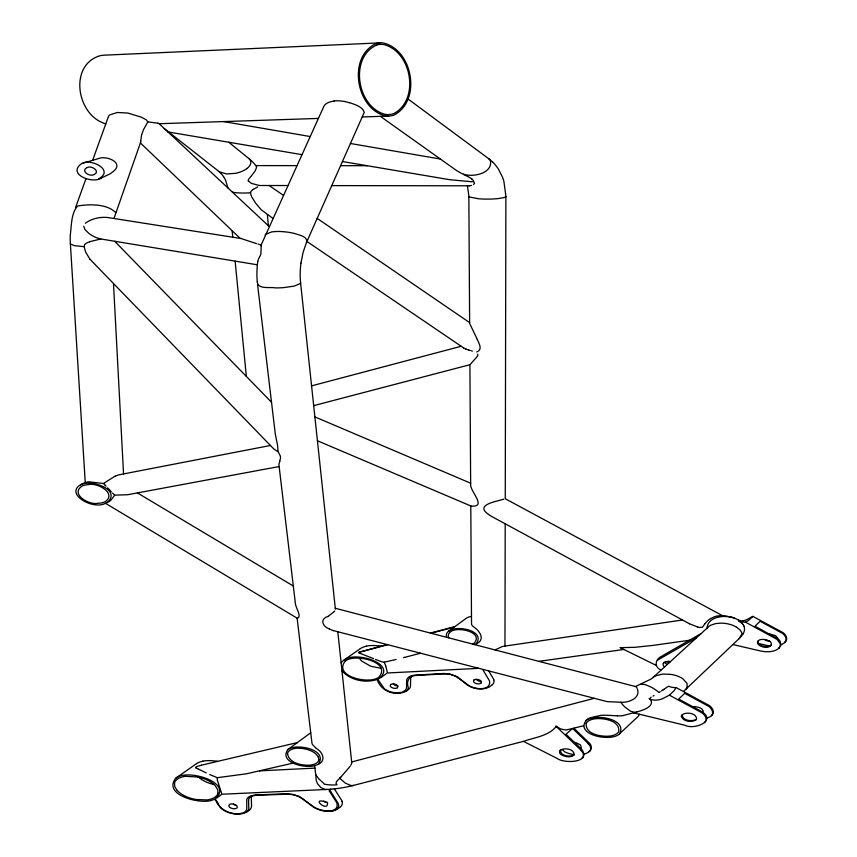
<?xml version="1.0" encoding="UTF-8"?>
<svg xmlns="http://www.w3.org/2000/svg" width="857" height="857" viewBox="0 0 857 857"><rect width="100%" height="100%" fill="white"/><g stroke="black" fill="none" stroke-linecap="round" stroke-linejoin="round"><path stroke-width="1.29" d="M280.528 457.809L280.4 456.535A20.022 11.559 0 0 0 279.907 455.11L278.107 451.725L277.529 445.147M504.966 646.082L505.212 523.798M83.74 226.28L84.95 229.547L88.807 233.35A36.583 21.125 0 0 0 90.435 234.507L91.463 235.15A29.588 17.086 0 0 0 98.341 238.353M261.192 246.527L260.86 254.218A30.445 17.579 0 0 1 260.507 255.15L259.467 257.229M280.518 457.949L279.8 461.162M158.009 123.226L147.822 121.876L146.354 119.884L141.405 117.195L127.811 113.049L117.334 112.503L109.975 114.806A7.895 4.553 0 0 0 108.453 116.509M572.197 728.718L566.006 734.256L581.764 749.414C591.619 763.041 563.842 763.651 557.286 758.488L523.423 741.359M84.211 246.677L85.507 251.829L89.867 259.103M261.203 246.238L261.31 245.263M140.784 141.041L141.512 135.331M140.773 141.116L140.687 142.026A5.217 3.01 0 0 1 140.612 142.326L113.96 218.492M250.63 192.696L250.63 192.771A52.791 30.477 0 0 1 236.843 192.793L236.071 192.696A25.431 14.687 0 0 1 232.418 192.161M741.744 623.093L738.702 620.982A8.57 4.949 0 0 0 743.705 622.139L745.397 622.107L776.999 639.333L780.384 643.971L780.234 646.199L778.884 648.267L781.038 644.914L780.106 641.207L775.66 635.69L769.265 633.837M256.532 167.544L255.086 171.046L251.615 175.61M287.545 753.56C288.884 763.416 302.275 765.74 310.577 765.097A10.37 5.988 0 0 0 318.922 759.891M300.946 263.067L303.078 252.451L306.41 242.67L364.15 112.599A4.253 2.453 0 0 0 364.257 112.203C362.254 106.407 354.83 104.64 349.56 102.615M318.815 759.88L318.408 757.02M257.753 261.353L258.214 259.778M84.275 246.163L84.554 245.231M174.539 783.084L174.689 786.469L177.174 790.55M217.914 793.261L217.796 789.875L215.332 785.762A31.966 18.458 0 0 0 197.828 777.02M115.749 212.675C107.35 203.784 89.728 203.987 77.698 205.98C71.013 213.136 71.581 225.648 70.274 235.172A263.838 152.321 0 0 0 70.381 243.881L85.261 482.705M141.534 135.235L143.451 129.75L147.822 121.876M639.408 714.288L639.108 715.006A12.694 7.327 0 0 1 637.747 716.773L619.6 733.763C611.705 742.269 574.233 735.199 586.413 720.126M279.768 461.259L279.028 463.841A11.902 6.867 0 0 0 278.943 464.912L295.226 602.064C294.958 607.324 302.403 616.462 297.336 618.304L105.475 503.305C92.138 510.933 59.583 491.05 85.85 482.416M75.566 207.523L85.979 178.706M92.62 160.345L108.389 116.691M633.548 712.81L684.861 725.258C694.384 730.239 717.78 720.737 700.822 711.074L678.69 699.076L684.7 693.334L706.704 705.268C710.603 706.671 714.417 712.103 711.824 715.381C715.831 711.739 711.406 706.125 707.443 704.54L676.066 687.539L674.17 690.635A13.23 7.638 0 0 1 673.827 690.978L669.392 695.156L663.082 698.423A11.537 6.663 0 0 1 659.215 699.708L658.444 699.858A10.027 5.795 0 0 1 651.491 699.676L651.106 699.505A6.353 3.674 0 0 1 649.06 698.455M586.199 723.447C585.095 734.417 601.346 736.891 609.681 736.067A12.062 6.963 0 0 0 617.608 733.046A11.184 6.46 0 0 0 618.743 731.428C619.943 720.405 603.542 717.898 595.187 718.766A11.623 6.706 0 0 0 586.07 723.426M682.322 714.738C682.097 720.694 691.706 721.701 696.002 719.623A5.185 2.989 0 0 0 696.42 719.355M334.198 101.083L332.645 101.319A15.822 9.138 0 0 0 332.216 101.405L329.559 102.112A13.733 7.927 0 0 0 328.092 102.69L327.674 102.883A12.566 7.252 0 0 0 325.949 103.911L325.264 104.479A10.638 6.149 0 0 0 323.935 106.204L261.181 244.941M703.201 712.542C703.886 707.614 696.602 706.457 692.852 706.746M258.578 258.932L259.414 257.336M105.486 503.305L108.678 501.774A13.326 7.692 0 0 0 110.896 500.22L114.72 495.142L127.543 494.735A18.351 10.595 0 0 0 128.186 494.628L279.157 466.551M743.18 633.794L739.891 637.887L683.511 691.428M350.834 765.215L351.702 763.319A5.324 3.074 0 0 0 351.766 762.751L337.797 631.748M350.181 766.233L340.893 777.063M705.086 623.617L702.397 627.27L699.323 627.431A11.612 6.706 0 0 1 698.594 627.249L697.448 626.906M771.289 645.235C767.326 647.56 761.477 646.767 758.316 643.436A6.138 3.546 0 0 1 758.017 641.047C754.878 645.235 766.115 649.499 770.314 646.103C775.189 640.629 761.37 637.404 758.252 640.747M334.701 610.945L334.144 611.63M711.503 715.681L711.631 715.563A11.677 6.738 0 0 1 708.118 717.588A12.705 7.338 0 0 1 707.025 717.962L706.95 717.984M251.412 175.835L249.044 178.738A7.767 4.489 0 0 0 248.262 180.923M704.583 722.633C708.514 718.937 704.026 713.388 700.083 711.803L669.392 695.156M781.07 644.71A11.559 6.674 0 0 0 784.294 642.846C788.397 639.697 784.691 633.794 780.631 632.348L760.148 621.271L754.963 626.231L777.428 638.54M340.754 777.213L340.122 777.845M324.139 784.144A27.038 15.608 0 0 0 337.026 784.819C333.898 782.398 338.933 779.559 339.918 778.049M784.616 642.536C789.19 639.247 785.419 633.259 781.263 631.727L752.896 616.376L746.918 619.536A10.595 6.117 0 0 1 745.59 620.125L743.201 620.822M333.694 612.102L328.242 616.279M778.863 648.288C774.107 652.338 766.383 652.284 760.32 650.934L732.917 644.528M619.6 733.763C627.795 718.509 593.772 713.195 585.513 720.941M473.825 680.062C471.661 682.686 478.324 685.107 480.809 683.297M752.896 616.376L749.082 619.975A10.777 6.224 0 0 1 748.129 620.736L745.429 622.107M584.195 754.096L585.277 753.774A10.873 6.278 0 0 0 588.963 751.707C592.294 749.693 591.93 744.958 589.005 742.762L573.954 728.257M738.82 638.904L741.766 634.469A12.941 7.467 0 0 0 741.541 632.262L740.18 630.077L736.602 627.195M701.122 633.548L663.661 655.08A9.963 5.753 0 0 0 662.365 655.991C655.177 658.519 653.655 667.132 661.015 669.928M685.664 689.553A12.641 7.295 0 0 0 687.11 687.528L687.035 683.383L682.847 678.755A23.75 13.712 0 0 0 670.977 674.373L662.74 674.063L655.637 675.819A12.534 7.231 0 0 0 652.948 677.566L708.632 626.703A12.469 7.199 0 0 1 711.235 624.999L715.895 623.542L721.444 623.114A21.586 12.459 0 0 1 736.527 627.228M85.357 223.259C91.667 218.535 100.033 216.735 107.811 217.517L240.731 238.471A4.66 2.689 0 0 1 241.181 238.567L255.868 243.409M652.895 677.608L651.384 678.776A34.987 20.204 0 0 1 650.613 679.28L635.155 686.65M586.542 720.019L587.141 719.537A16.658 9.62 0 0 1 590.216 717.78L600.843 715.359A34.698 20.032 0 0 1 606.874 715.252L613.848 715.649M481.056 683.125C482.994 680.179 476.396 678.294 474.017 679.922M103.708 483.348L114.945 476.224M470.065 364.6L477.253 356.501A11.623 6.717 0 0 0 477.799 354.177M397.562 687.678C399.533 684.807 392.977 682.825 390.717 684.475M390.599 684.561C388.35 687.025 394.916 689.649 397.391 687.807M340.433 806.705C333.619 813.807 320.357 811.986 312.419 806.362L302.639 798.853M492.143 684.797L490.15 686.403A9.877 5.699 0 0 1 489.229 687.035C482.191 690.506 473.203 689.082 466.894 684.657L458.238 677.887M246.859 168.572C249.483 166.751 252.258 163.055 250.137 159.895A10.252 5.913 0 0 0 248.937 158.609L228.765 142.241M310.748 732.896A11.023 6.363 0 0 0 309.805 733.431L287.834 749.586C278.332 763.062 307.32 769.297 316.104 765.13C326.388 762.451 323.882 752.746 316.394 748.482M474.724 644.625A11.13 6.428 0 0 0 475.764 644.046C486.123 640.061 479.759 630.559 473.128 626.521A17.911 10.338 0 0 1 472.357 625.696L472.121 625.385A7.606 4.392 0 0 1 471.5 623.982M476.374 643.618C485.608 630.302 456.128 624.892 448.768 631.127L466.283 618.261A11.698 6.76 0 0 1 470.804 616.472M196.232 763.855L175.771 778.22C162.134 795.242 201.116 804.798 212.365 800.095C217.539 797.01 217.903 806.555 221.931 809.008C224.588 811.129 227.791 812.447 231.058 813.282C237.303 814.921 244.941 814.546 249.483 809.833M405.993 691.299L408.457 689.457M318.665 763.726C327.845 749.393 296.286 743.073 287.888 749.543M214.775 799.163C235.032 782.87 187.597 768.375 176.039 778.038M341.964 670.763C350.631 680.715 366.421 683.575 378.558 679.012C398.58 663.736 354.734 650.763 344.043 660.083M478.495 351.07C482.223 348.049 478.581 342.757 477.263 339.393M250.362 797.106L251.862 796.271A9.706 5.603 0 0 1 257.004 795.296L286.934 794.214A13.487 7.788 0 0 1 288.777 794.225A19.743 11.398 0 0 1 302.467 798.928M216.917 797.899L221.909 794.235L326.549 789.458A81.586 47.103 0 0 0 353.438 785.408M380.754 677.716L387.214 672.991L478.709 668.353M345.339 661.026C332.645 676.612 369.774 684.775 378.901 677.159C391.895 661.69 354.723 653.377 345.585 660.854M360.154 648.76L343.786 660.254A14.89 8.591 0 0 0 341.14 663.082M667.903 686.628L663.875 689.349M328.092 616.376C319.704 618.904 322.189 626.274 329.174 628.867M473.557 184.501L474.596 183.077L473.557 181.577M253.222 189.408L257.732 186.901M663.8 689.392L663.211 689.789M195.867 767.047L195.932 767.004A3.599 2.078 0 0 1 196.285 766.811M663.136 689.831L662.536 690.228M662.075 690.517L661.465 690.924M660.244 691.695L659.644 692.07M710.474 618.7L714.17 616.879A15.49 8.945 0 0 1 716.795 616.076L720.748 615.615M654.03 695.53L653.066 696.109M405.715 691.481C395.281 696.527 380.712 691.224 377.251 679.569M651.224 697.202L650.474 697.641M495.057 649.927L502.331 646.553M696.473 637.801L658.894 659.376A9.973 5.753 0 0 0 657.523 660.351M573.751 755.113C569.476 757.138 560.435 756.013 560.403 750.282A4.981 2.871 0 0 1 560.628 749.918C564.87 747.668 574.179 748.868 574.158 754.653A4.917 2.839 0 0 1 573.601 755.381C570.109 757.824 565.149 756.87 561.635 754.921C557.264 753.174 560.274 746.168 564.634 751.814A22.4 12.93 0 0 0 571.48 754.139A20.589 11.88 0 0 0 574.19 754.588M106.868 502.695C122.615 489.776 90.028 478.581 80.365 485.094M444.065 673.902L416.523 675.455C409.871 675.327 405.8 680.597 408.286 687.646A9.855 5.688 0 0 1 406.389 691.053M477.606 351.595L476.717 351.97M359.083 652.209L387.085 644.55M86.986 167.651C80.322 170.811 89.567 177.078 93.809 174.646M197.035 766.49L201.266 765.226M94.077 174.549C100.751 171.411 91.56 165.133 87.296 167.544M98.501 178.867C115.374 170.136 89.771 157.474 81.265 163.869C66.953 174.421 93.081 184.266 101.437 177.967M640.843 684.325L644.957 684.497L651.149 687.1A57.558 33.23 0 0 1 659.012 692.467M89.621 241.717L100.815 238.964L257.368 264.792M101.683 177.881L109.514 174.121A39.154 22.603 0 0 0 111.892 172.471C126.118 163.162 106.279 154.999 98.459 158.588L83.311 163.087M471.65 185.38L470.868 185.594A4.767 2.753 0 0 1 469.325 185.808M330.898 789.19L330.052 789.565A1.328 0.771 0 0 0 329.774 790.047L337.733 802.709A13.616 7.863 0 0 1 338.611 806.223M502.973 499.385L503.766 499.149M502.523 499.513C493.439 502.202 473.771 505.373 490.215 515.539A28.795 16.626 0 0 0 492.175 516.728L689.478 623.778M376.748 44.992C348.938 57.365 356.94 106.825 384.954 114.313A10.498 6.063 0 0 0 388.575 114.57A11.152 6.438 0 0 0 394.381 113.295C419.898 98.866 411.649 51.827 383.968 44.607A10.573 6.106 0 0 0 381.526 44.393A10.37 5.988 0 0 0 376.748 44.992M504.28 197.549L497.381 198.685A68.592 39.604 0 0 1 478.892 198.813L469.004 196.939L467.419 185.798M524.088 741.176C534.789 737.352 548.534 735.992 555.947 726.757A5.667 3.267 0 0 0 555.968 726.436A4.681 2.7 0 0 0 555.947 726.19L580.96 750.164M636.837 711.953L635.369 712.338M412.163 675.627L412.935 675.434A11.709 6.76 0 0 1 415.87 675.059L443.926 673.484L449.454 673.913L457.156 676.676L467.483 684.582C472.935 689.478 491.457 691.749 489.529 680.951L482.866 669.735M311.573 385.864L461.162 346.271M430.407 633.066L454.981 626.563M358.729 652.402L387.728 644.721M431.06 633.237L454.253 627.099M313.683 405.64L469.904 364.718L470.664 485.405C471.479 492.914 486.669 507.076 471.275 506.155L317.422 440.755M351.681 761.948L594.147 698.348M404.836 657.319L420.487 653.227M404.665 657.362L403.486 657.662M353.48 785.419L523.252 741.412M583.499 725.793L565.984 730.046L560.896 729.039L556.032 726.158M623.36 715.456L635.273 712.371L630.666 711.321L624.796 706.929A60.976 35.201 0 0 1 620.789 702.247L607.806 701.658A29.342 16.936 0 0 1 606.36 701.422L333.469 630.623M396.191 659.44L384.29 662.182L385.714 665.964M201.427 765.194L297.325 742.601M293.415 763.041L246.388 773.807L217.292 777.685L217.335 779.977M241.395 813.325C231.658 815.446 218.524 809.854 215.257 798.917M270.416 445.49L119.38 474.735A15.372 8.881 0 0 0 115.031 476.278M87.275 482.02L88.475 481.891A12.127 6.995 0 0 1 89.192 481.859L103.665 483.541M503.327 646.328L682.483 619.986M538.871 661.358L623.832 649.456M653.57 645.3L689.424 640.275M652.82 645.396L634.758 647.324L620.425 647.646M185.476 776.346L197.86 776.978M473.375 181.555L471.275 181.673M621.046 702.226C628.813 702.869 640.372 698.091 637.533 689.542M676.066 687.539L675.723 687.56A9.031 5.206 0 0 1 670.292 686.843L668.653 686.189M259.489 770.861L314.926 768.118M362.211 116.959L388.703 116.081A11.495 6.631 0 0 0 394.209 114.977C421.719 100.43 412.86 49.802 383.283 42.989A10.862 6.267 0 0 0 381.376 42.85A10.488 6.053 0 0 0 380.251 42.871L104.308 55.169A14.826 8.559 0 0 0 99.862 55.78C69.513 64.961 76.262 112.021 102.401 122.626A24.339 14.044 0 0 0 105.775 123.933M159.134 123.729L318.365 118.427M471.05 181.673L449.721 179.702L342.425 161.523M476.396 679.355L476.503 679.355A4.681 2.71 0 0 0 476.942 679.955A5.185 2.989 0 0 0 481.388 681.476L481.388 681.476M255.879 165.594L296.822 165.637M340.583 165.68L367.096 165.701M261.492 185.508L287.738 185.54M331.734 185.605L469.197 185.798M260.453 185.487L258.889 185.358A14.301 8.259 0 0 1 258.493 185.305L251.305 183.334L248.369 180.956M300.036 748.15L295.708 748.311A10.37 5.988 0 0 0 287.438 753.549M720.941 615.626L721.573 615.647A31.163 17.997 0 0 1 725.675 616.001L731.46 617.158A24.221 13.98 0 0 1 734.042 617.983L735.606 618.625A23.128 13.358 0 0 1 737.909 619.782M617.404 715.863L614.512 715.691M84.115 246.677L74.205 245.638L70.381 243.881M381.161 668.342L370.567 666.2L361.815 661.111A23.278 13.444 0 0 1 359.426 658.101M384.332 662.204L382.629 661.925A14.676 8.474 0 0 1 381.022 661.508L375.452 659.429M378.762 645.889L380.787 646.221M216.146 761.134L217.592 761.38M167.897 131.914L301.846 154.635M195.567 799.474L206.837 799.935A13.926 8.045 0 0 0 218.053 793.271M223.634 121.576L310.105 136.52M350.427 143.494L440.402 159.038M236.714 805.601C239.853 809.929 229.762 809.565 228.744 805.976C228.776 801.981 236.821 804.798 236.275 805.494A6.545 3.782 0 0 1 233.458 804.091M350.62 785.441L345.21 783.073L339.779 778.188M214.143 784.562L212.536 784.176A31.859 18.393 0 0 1 198.695 777.203M758.316 643.436L766.094 645.246A19.336 11.162 0 0 0 770.079 645.899M472.411 351.081L471.35 350.813M260.86 244.866L260.249 244.706M335.291 608.266L635.733 686.618M260.11 244.663L259.478 244.491M470.279 350.534L468.865 350.127M380.379 116.359L455.399 169.718C456.985 170.854 459.32 172.257 461.58 173.425C470.922 178.138 493.311 173.982 490.343 160.43A12.866 7.434 0 0 0 488.501 158.534L408.178 99.101M258.61 244.245L258.021 244.074M468.725 350.074L466.09 349.163M256.543 243.624L255.964 243.442M98.491 238.364L99.958 238.782A6.149 3.546 0 0 0 100.805 238.974M360.111 653.345L373.609 658.647M697.394 626.885L689.585 623.832M359.919 653.291L360.551 653.495M359.79 653.248L359.062 653.002A1.082 0.621 0 0 1 358.59 652.82M734.138 618.026C725.14 614.705 707.861 616.151 707.004 628.181M217.164 777.642L209.665 774.514M314.883 416.888L470.643 483.209M198.16 768.965L206.269 772.885M197.71 768.75L196.178 767.99M463.466 174.367L469.786 177.592A27.81 16.058 0 0 1 471.329 178.556L471.907 178.974M620.114 647.635L656.291 665.407M277.668 451.543L273.747 448.907L89.985 259.253M722.59 615.712L505.266 498.753L505.887 196.135L503.905 181.427A129.921 75.009 0 0 0 502.481 177.142L498.528 169.29A76.219 44.007 0 0 0 492.325 161.705M137.399 492.914L293.33 586.027M272.794 218.278L261.171 209.719L255.557 203.066L251.626 196.746M463.637 347.942L306.924 241.47C306.688 235.943 298.697 235.064 294.54 233.479A42.529 24.553 0 0 0 281.803 231.594A28.002 16.165 0 0 0 271.68 231.926L265.67 234.293A5.367 3.096 0 0 0 265.145 235.032M269.087 185.519L283.313 195.246M317.176 218.396L469.636 322.628M769.907 641.347L770.025 641.432A8.966 5.174 0 0 1 764.69 639.558M488.501 158.534L492.282 161.716M164.201 128.529L219.424 171.871L226.623 173.95L235.675 173.318A24.821 14.323 0 0 0 246.848 168.572M664.604 666.864L664.196 666.51A6.535 3.771 0 0 1 663.264 663.5M218.771 171.411L220.463 172.9M316.137 748.257L312.601 744.679A9.92 5.72 0 0 1 311.98 743.308L297.133 618.154M321.386 781.209L323.132 782.773A16.979 9.802 0 0 1 323.325 782.966L323.742 783.448M320.657 780.577L318.686 778.713M327.481 802.613C308.306 795.607 328.563 813.711 327.481 802.613A6.363 3.674 0 0 1 323.732 801.027M114.602 495.035L112.492 493M158.984 123.59L269.087 226.398M140.398 142.937L240.174 238.385M572.722 728.579L588.202 743.501M742.162 623.489L742.848 624.26M114.742 241.31L271.53 402.265M111.389 491.875L110.703 491.157M110.274 490.718L108.903 489.283M108.85 489.218L107.511 487.815M318.515 778.531L316.137 775.242A36.765 21.221 0 0 0 317.583 783.769L320.914 787.626L324.728 789.329A4.714 2.721 0 0 0 326.549 789.468M106.043 486.219L104.683 484.719M104.64 484.676L103.772 483.669M664.625 662.3L664.882 662.6A13.787 7.959 0 0 0 667.292 664.464M636.601 687.282L637.244 688.514M743.03 624.496L743.908 626.028M223.559 176.638L224.92 178.92A66.246 38.244 0 0 1 225.573 180.227L227.93 187.962M329.056 790.604L336.887 802.891C339.758 815.211 318.525 811.001 313.009 806.308L299.361 796.496L293.105 794.439L286.206 793.807L255.911 794.878L250.833 795.821L248.166 797.331L246.741 799.377L246.762 808.472A8.806 5.088 0 0 1 241.513 813.422M334.348 788.879L341.461 800.063A16.079 9.277 0 0 1 342.061 801.241M377.787 679.355L384.654 689.189L389.967 691.824L396.105 692.938L401.965 692.306L405.618 690.142L406.497 688.16L406.647 680.694A9.748 5.624 0 0 1 412.099 675.552M488.747 670.967L493.332 678.701A14.258 8.238 0 0 1 493.836 679.772M448.736 637.812L448.468 637.169M477.124 339.115L469.711 323.571A5.453 3.149 0 0 1 469.636 323.143L468.843 196.596M316.094 775.157L315.558 773.464M251.358 196.135L250.63 193.35M385.736 666.028L387.278 672.049M257.304 282.103C258.032 289.72 270.351 286.709 275.515 287.909A60.419 34.88 0 0 0 283.496 287.631L294.251 286.109L300.346 283.453A2.946 1.703 0 0 0 300.582 282.703L300.411 280.957A247.416 142.84 0 0 1 300.968 263.174M277.454 444.804L275.311 434.156L257.529 284.224M221.609 793.346L217.367 780.191M314.626 765.633L315.537 773.293M300.571 282.703L335.387 609.156M473.567 181.148L473.567 181.095A7.177 4.146 0 0 0 471.8 179.038M232.161 230.726L232.793 237.218M235.118 261.128L246.345 376.405M267.384 214.604L268.348 225.702M113.52 284.192L123.547 473.921M248.562 800.449L248.787 808.194A10.038 5.795 0 0 1 246.912 811.836M251.551 805.976L251.337 798.242A9.073 5.238 0 0 1 251.926 796.207M470.793 505.609L471.532 623.875M341.922 801.263A11.655 6.727 0 0 1 340.55 806.748M248.616 800.449A9.234 5.324 0 0 1 250.319 797.085M251.519 805.976A10.937 6.31 0 0 1 249.548 809.854M353.512 785.462A4.039 2.335 0 0 1 350.642 785.408M380.251 42.861A11.066 6.385 0 0 0 376.384 43.482C347.149 56.401 355.784 108.839 385.575 115.92A10.777 6.224 0 0 0 388.703 116.081M446.647 636.997A12.662 7.306 0 0 1 448.629 631.095M102.701 502.62A11.045 6.374 0 0 0 105.25 501.656C117.098 493.225 97.034 482.266 88.367 484.633A12.266 7.081 0 0 0 84.265 485.287A11.045 6.385 0 0 0 81.929 486.165C69.974 494.157 89.246 505.362 97.869 503.284A12.512 7.22 0 0 0 102.701 502.62M589.52 751.096A10.616 6.128 0 0 1 588.952 751.707M366.41 646.103A20.943 12.094 0 0 1 378.719 645.964M202.884 761.102A22.753 13.134 0 0 1 216.093 761.23M670.003 661.99A19.765 11.409 0 0 1 667.967 661.368M669.317 662.611A19.872 11.473 0 0 1 666.317 661.625M338.526 806.812A9.888 5.71 0 0 1 331.755 811.076M248.98 158.609A75.202 43.418 0 0 1 256.232 166.076M333.448 630.656A16.562 9.566 0 0 1 329.249 628.824M663.736 662.697A6.299 3.642 0 0 1 670.538 661.55M663.339 663.511A5.035 2.914 0 0 1 663.918 662.782M174.4 783.073A13.926 8.034 0 0 1 185.455 776.303M84.693 244.588A10.948 6.32 0 0 1 89.696 241.813M574.447 742.376A9.566 5.517 0 0 1 575.915 742.665L580.543 744.958L581.432 747.979A4.928 2.839 0 0 1 580.95 748.632M743.994 626.017A25.046 14.462 0 0 1 743.105 633.784M411.424 676.612A8.902 5.142 0 0 0 410.653 678.733L410.492 685.9A10.509 6.074 0 0 1 408.5 689.478M157.988 123.258A3.149 1.821 0 0 1 158.834 123.494M220.485 172.889A43.878 25.335 0 0 1 223.538 176.638M256.425 166.312A5.474 3.16 0 0 1 256.457 167.49M257.282 282.103A279.382 161.298 0 0 1 257.764 261.471M587.945 743.608A14.29 8.249 0 0 1 589.862 751.171M582.299 757.792A10.616 6.128 0 0 1 581.721 758.402M580.692 750.271A14.355 8.291 0 0 1 582.642 757.867M506.058 196.542A2.721 1.564 0 0 1 504.237 197.442M623.414 715.563A13.787 7.959 0 0 1 617.436 715.766M742.869 620.875A5.56 3.203 0 0 1 738.091 619.697M472.582 644.068A9.909 5.72 0 0 0 474.167 643.253C484.098 631.802 456.76 626.071 450.386 631.909A11.141 6.428 0 0 0 448.543 637.051M300.004 748.311A20.772 11.987 0 0 1 318.172 757.052M196.092 767.99A1.532 0.889 0 0 1 195.857 767.851M250.458 192.686A9.684 5.592 0 0 1 253.286 189.451M466.101 349.153A13.412 7.745 0 0 1 463.733 348.038M649.735 699.044A12.973 7.488 0 0 1 650.259 699.623L650.645 700.137A11.537 6.663 0 0 1 651.374 701.84L651.438 702.365A11.452 6.61 0 0 1 651.149 703.993L650.956 704.433A14.365 8.291 0 0 1 648.438 707.132L647.463 707.818A24.949 14.408 0 0 1 643.05 709.928L640.179 710.967A54.837 31.655 0 0 1 636.944 711.921M705.129 623.628A28.527 16.476 0 0 1 710.421 618.668M393.845 684.497A4.735 2.732 0 0 1 393.384 683.929M397.894 685.986A5.153 2.978 0 0 1 393.92 684.464M493.728 679.783A11.066 6.395 0 0 1 492.229 684.829M334.155 100.89A23.814 13.744 0 0 1 349.388 102.786M444.065 673.816A16.487 9.523 0 0 1 458.034 677.962M195.589 799.442A31.827 18.372 0 0 1 177.26 790.518M86.011 482.352A2.978 1.714 0 0 1 86.375 482.223M196.467 763.651A15.147 8.741 0 0 1 202.895 761.22M360.39 648.578A15.158 8.752 0 0 1 366.41 646.199M681.336 716.216C682.943 721.723 691.781 722.762 696.098 719.73A5.206 3.01 0 0 0 696.57 719.109C696.698 712.96 686.253 711.674 682.076 714.802A5.206 3.01 0 0 0 681.572 715.466L681.336 716.216"/></g></svg>
